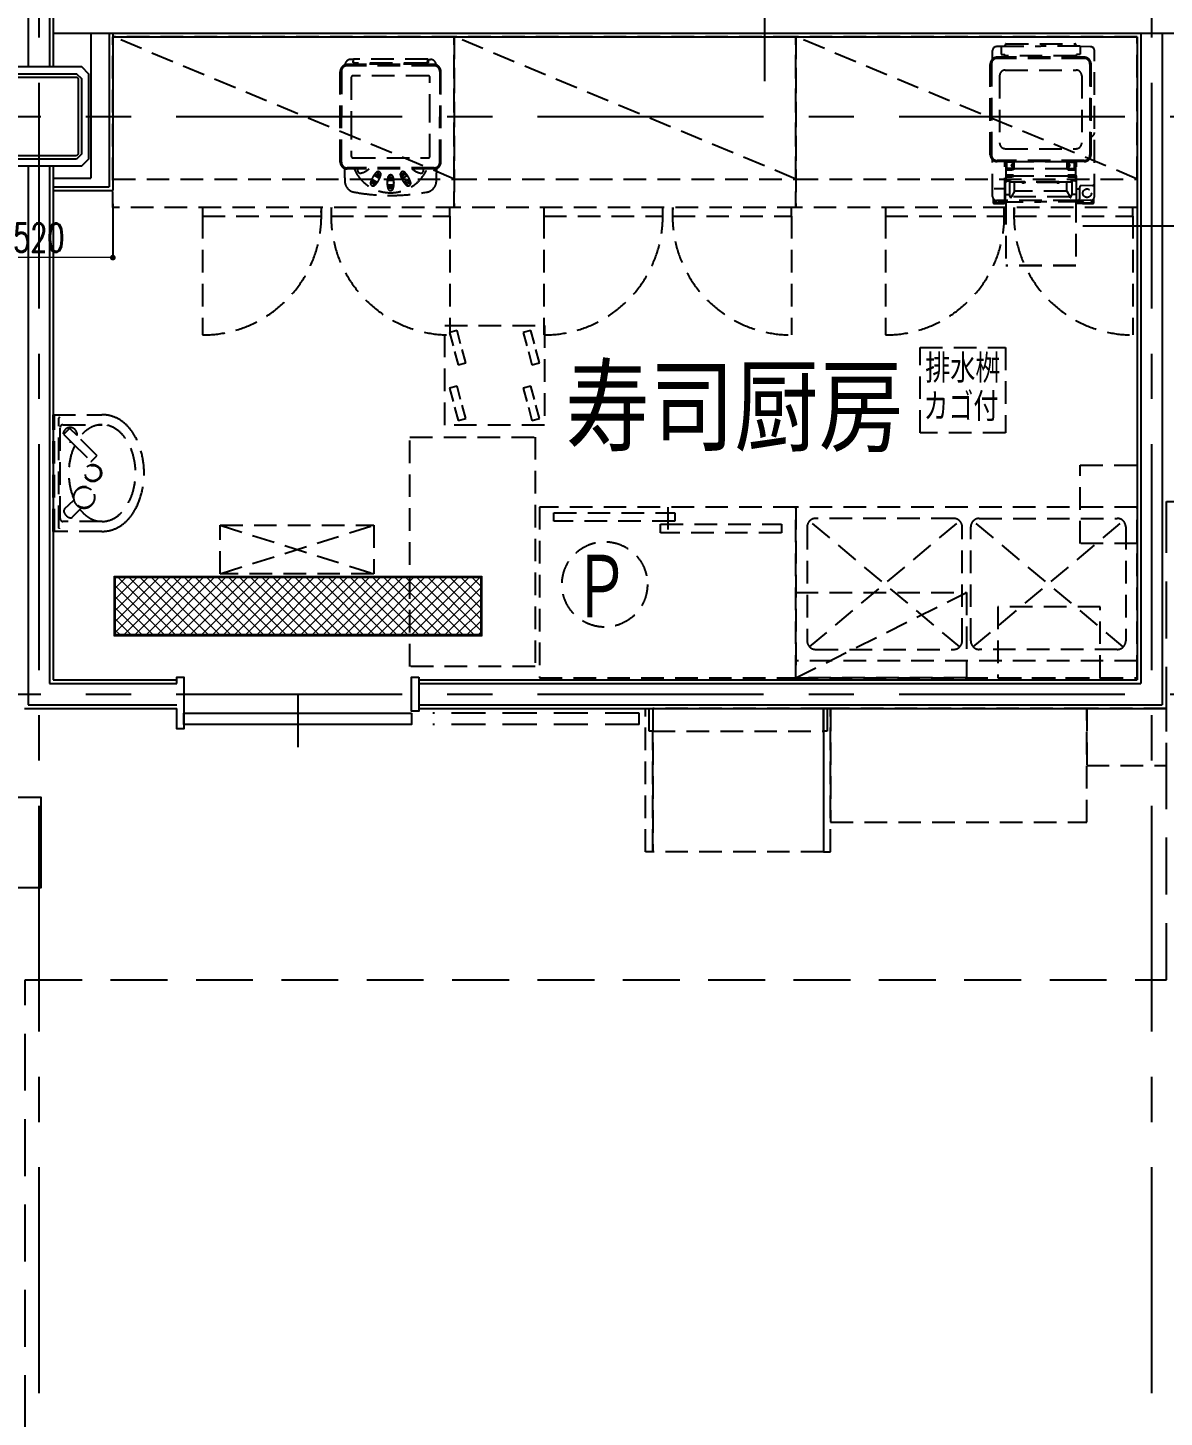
# Model space of a CAD drawing. Extents: x -119186 to 81195, y 1816 to 147180.
# Drawn here: x 24267 to 28261, y 27613 to 32494 of the extents above; entities that cross this region are included whole.
import ezdxf
from ezdxf.enums import TextEntityAlignment as Align

# ---------------------------------------------------------------- set-up
doc = ezdxf.new("R2010")
doc.units = 0
doc.header["$LTSCALE"] = 12.7
doc.header["$MEASUREMENT"] = 0
doc.header["$PDMODE"] = 1
doc.header["$PDSIZE"] = -2
for name, pattern in [('CENTER', [2, 1.25, -0.25, 0.25, -0.25]), ('HIDDEN', [4.724409, 3.149606, -1.574803]), ('HIDDEN2', [0.1875, 0.125, -0.0625])]:
    doc.linetypes.add(name, pattern=pattern)
doc.layers.get('0').update_dxf_attribs({"linetype": 'CONTINUOUS'})
doc.layers.get('DEFPOINTS').update_dxf_attribs({"color": 1, "linetype": 'CONTINUOUS'})
for name, color, linetype in [('50 zones', 3, 'CONTINUOUS'), ('80_SHELL_TEXT', 7, 'CONTINUOUS'), ('A_寸法', 9, 'CONTINUOUS'), ('A_建築', 8, 'CONTINUOUS'), ('A_建築（下図）', 8, 'CONTINUOUS'), ('A_建築（什器）', 8, 'CONTINUOUS'), ('A_建築（建具）', 2, 'CONTINUOUS'), ('A_建築（新設・仕上げ）', 2, 'CONTINUOUS'), ('A_建築（軽鉄下地）', 8, 'CONTINUOUS'), ('A_通り芯', 8, 'CENTER')]:
    doc.layers.add(name, color=color, linetype=linetype)
doc.styles.add('Dim', font='simplex.shx', dxfattribs={"width": 0.7, "bigfont": 'extfont2.shx'})
doc.styles.get("Standard").update_dxf_attribs({"font": 'txt', "bigfont": 'BIGFONT.SHX'})
doc.dimstyles.new('1-200', dxfattribs={"dimscale": 200, "dimtxt": 3, "dimasz": 1, "dimexe": 1, "dimexo": 1, "dimgap": 1, "dimtad": 1, "dimdec": 0, "dimtxsty": 'Dim', "dimblk": 'DOT', "dimcen": 2.5, "dimadec": 0, "dimazin": 0, "dimtfac": 1, "dimtdec": 0, "dimtix": 1, "dimtmove": 2, "dimatfit": 3, "dimldrblk": '引出線', "dimfxl": 1, "dimlwd": -1, "dimlwe": -1, "dimarcsym": 0})

# ---------------------------------------------------------------- blocks, each defined once
blk = doc.blocks.new('_Dot')
at = {"color": 0, "linetype": 'ByBlock', "lineweight": -2}
blk.add_line((-0.5, 0), (-1, 0), dxfattribs=at)
at = {"color": 0, "linetype": 'ByBlock', "const_width": 0.5}
blk.add_lwpolyline([(-0.25, 0, 1), (0.25, 0, 1)], format="xyb", close=True, dxfattribs=at)
blk = doc.blocks.new('*D50')
at = {"layer": 'A_寸法', "color": 0, "transparency": 16777216}
for p, q in [((24566.2, 31875.9), (24566.2, 31686.5)), ((24046.2, 31853.8), (24046.2, 31686.5))]:
    blk.add_line(p, q, dxfattribs=at)
at = {"layer": 'A_寸法', "color": 0, "lineweight": 13, "transparency": 16777216}
blk.add_line((24546.2, 31686.5), (24066.2, 31686.5), dxfattribs=at)
at = {"layer": 'DEFPOINTS', "color": 0, "transparency": 16777216}
for p in [(24566.2, 31875.9), (24046.2, 31853.8), (24046.2, 31686.5)]:
    blk.add_point(p, dxfattribs=at)
at = {"layer": 'A_寸法', "color": 0, "lineweight": 13, "transparency": 16777216, "xscale": 20, "yscale": 20, "zscale": 20, "rotation": 180}
blk.add_blockref('_Dot', (24046.2, 31686.5), dxfattribs=at)
at = {"layer": 'A_寸法', "color": 0, "lineweight": 13, "transparency": 16777216, "xscale": 20, "yscale": 20, "zscale": 20}
blk.add_blockref('_Dot', (24566.2, 31686.5), dxfattribs=at)
at = {"layer": 'A_寸法', "color": 0, "transparency": 16777216, "insert": (24306.2, 31756.5), "char_height": 100, "attachment_point": 5, "style": 'Dim'}
blk.add_mtext('520', dxfattribs=at)
blk = doc.blocks.new('引出線')
at = {"color": 0, "linetype": 'ByBlock'}
for points in [[(0, 0), (-1.96, -0.4)], [(-1, 0), (0, 0)]]:
    blk.add_lwpolyline(points, dxfattribs=at)

msp = doc.modelspace()

# ---------------------------------------------------------------- hatches: boundary and pattern name
at = {"layer": 'A_建築', "linetype": 'Continuous', "lineweight": 0}
h = msp.add_hatch(dxfattribs=at)
h.set_pattern_fill('ANSI37', color=256, scale=220)
h.paths.add_polyline_path([(25609.92, 30562.18), (24575.96, 30562.18), (24575.96, 30362.18), (25609.92, 30362.18)])
h.paths.add_polyline_path([(25857.96, 30562.18), (25609.92, 30562.18), (25609.92, 30362.18), (25857.96, 30362.18)])

# ---------------------------------------------------------------- linework, layer by layer
at = {"layer": '50 zones', "linetype": 'HIDDEN', "ltscale": 5}
msp.add_lwpolyline([(24258.64, 29148.95), (28268.66, 29148.95), (28268.66, 30830.27), (30614.65, 30830.27), (30614.65, 28763.99), (30128.65, 28763.99), (30128.65, 25460), (24258.64, 25460)], close=True, dxfattribs=at)
at = {"layer": '80_SHELL_TEXT', "color": 0}
msp.add_lwpolyline([(23091.2, 29790.5), (24312.86, 29790.5), (24312.86, 29472.7), (23091.2, 29472.7)], close=True, dxfattribs=at)
at = {"layer": 'A_建築', "linetype": 'Continuous', "lineweight": 0}
for points in [[(24570.96, 30567.18), (25862.96, 30567.18), (25862.96, 30357.18), (24570.96, 30357.18)], [(24573.96, 30564.18), (25859.96, 30564.18), (25859.96, 30360.18), (24573.96, 30360.18)], [(24575.96, 30562.18), (25857.96, 30562.18), (25857.96, 30362.18), (24575.96, 30362.18)]]:
    msp.add_lwpolyline(points, close=True, dxfattribs=at)
at = {"layer": 'A_建築（下図）', "color": 8, "flags": 128}
msp.add_lwpolyline([(24156.16, 32357.64), (24456.16, 32357.64), (24481.16, 32332.64), (24481.16, 32032.64), (24456.16, 32007.64), (24156.16, 32007.64), (24131.16, 32032.64), (24131.16, 32332.64), (24156.16, 32357.64)], close=True, dxfattribs=at)
at = {"layer": 'A_建築（下図）', "color": 8, "linetype": 'Continuous', "flags": 128}
for points in [[(24439.16, 32032.64), (24173.16, 32032.64), (24156.16, 32049.64), (24156.16, 32315.64), (24173.16, 32332.64), (24439.16, 32332.64), (24456.16, 32315.64), (24456.16, 32049.64), (24439.16, 32032.64)], [(24439.16, 32044.64), (24173.16, 32044.64), (24168.16, 32049.64), (24168.16, 32315.64), (24173.16, 32320.64), (24439.16, 32320.64), (24444.16, 32315.64), (24444.16, 32049.64), (24439.16, 32044.64)]]:
    msp.add_lwpolyline(points, close=True, dxfattribs=at)
at = {"layer": 'A_建築（什器）', "color": 8, "linetype": 'HIDDEN2', "ltscale": 50}
for p, q in [((24566.16, 32462.64), (24566.16, 31962.64)), ((25766.16, 32462.64), (24566.16, 32462.64)), ((25766.16, 31962.64), (24566.16, 32462.64)), ((25766.16, 31962.64), (25766.16, 32462.64)), ((25766.16, 32462.64), (25766.16, 31962.64)), ((26966.16, 32462.64), (25766.16, 32462.64)), ((26966.16, 31962.64), (25766.16, 32462.64)), ((26966.16, 31962.64), (26966.16, 32462.64)), ((26966.16, 32462.64), (26966.16, 31962.64)), ((28166.16, 32462.64), (26966.16, 32462.64)), ((28166.16, 31962.64), (26966.16, 32462.64)), ((28166.16, 31962.64), (28166.16, 32462.64)), ((27657.94, 32384.47), (27657.94, 32413.58)), ((27660.94, 32422.24), (27660.94, 32423.09)), ((27662.94, 32425.09), (27663.97, 32425.09)), ((27688.45, 32427.88), (27671.7, 32427.58)), ((27688.45, 32429.59), (27827.01, 32429.59)), ((27688.45, 32429.59), (27688.45, 32401.58)), ((27699.96, 32430.09), (27701.46, 32431.6)), ((27701.87, 32430.6), (27701.37, 32430.09)), ((27701.46, 32431.6), (27702.96, 32431.6)), ((27702.96, 32430.6), (27701.87, 32430.6)), ((27702.96, 32430.09), (27702.96, 32435.6)), ((27704.96, 32437.6), (27949.06, 32437.6)), ((27965.56, 32429.59), (27827.01, 32429.59)), ((27951.06, 32430.09), (27951.06, 32435.6)), ((27952.56, 32431.6), (27951.06, 32431.6)), ((27951.06, 32430.6), (27952.14, 32430.6)), ((27952.14, 32430.6), (27952.64, 32430.09)), ((27954.06, 32430.09), (27952.56, 32431.6)), ((27965.56, 32429.59), (27965.56, 32401.58)), ((28002.32, 32427.23), (27965.56, 32427.88)), ((28009.52, 32425.09), (28011.08, 32425.09)), ((28013.08, 32423.09), (28013.08, 32421.89)), ((28016.08, 31900.88), (28016.08, 32414.09)), ((28016.08, 31901.74), (28016.08, 32413.23)), ((25695.43, 32364.4), (25389.43, 32364.4)), ((25410.42, 32382.9), (25401.87, 32382.75)), ((25410.93, 32382.4), (25410.93, 32371.33)), ((25411.62, 32381.42), (25410.93, 32381.4)), ((25411.45, 32371.42), (25411.65, 32382.91)), ((25672.71, 32383.4), (25412.15, 32383.4)), ((25412.35, 32369.83), (25415.96, 32369.64)), ((25412.45, 32370.4), (25416.89, 32370.4)), ((25416.43, 32364.4), (25416.43, 32370.4)), ((25416.94, 32367.39), (25416.89, 32370.4)), ((25667.77, 32369.62), (25417.16, 32369.62)), ((25666.92, 32366.4), (25417.94, 32366.4)), ((25667.92, 32367.39), (25667.97, 32370.4)), ((25672.41, 32370.4), (25667.97, 32370.4)), ((25668.43, 32364.4), (25668.43, 32370.4)), ((25672.51, 32369.83), (25668.9, 32369.64)), ((25673.41, 32371.42), (25673.21, 32382.91)), ((25673.24, 32381.42), (25673.93, 32381.4)), ((25673.93, 32382.4), (25673.93, 32371.33)), ((25674.44, 32382.9), (25682.99, 32382.75)), ((27649.94, 32047.94), (27649.94, 32366.57)), ((27653.94, 32366.57), (27653.94, 32047.94)), ((27980.07, 32390.58), (27673.95, 32390.58)), ((27980.07, 32386.58), (27673.95, 32386.58)), ((27689.45, 32400.58), (27701.16, 32400.58)), ((27700.96, 32390.58), (27700.96, 32400.58)), ((27701.16, 32396.47), (27701.16, 32400.58)), ((27701.16, 32390.58), (27701.16, 32396.47)), ((27951.86, 32395.47), (27702.16, 32395.47)), ((27964.56, 32400.58), (27952.86, 32400.58)), ((27952.86, 32396.47), (27952.86, 32400.58)), ((27952.86, 32390.58), (27952.86, 32396.47)), ((27953.06, 32390.58), (27953.06, 32400.58)), ((28000.08, 32366.57), (28000.08, 32047.94)), ((28004.08, 32047.94), (28004.08, 32366.57)), ((25365.43, 32021.9), (25365.43, 32340.4)), ((25369.43, 32340.4), (25369.43, 32181.15)), ((25695.43, 32360.4), (25389.43, 32360.4)), ((25404.43, 32319.9), (25404.43, 32181.15)), ((25674.93, 32325.4), (25409.93, 32325.4)), ((25680.43, 32181.15), (25680.43, 32319.9)), ((25715.43, 32340.4), (25715.43, 32181.15)), ((25719.43, 32021.9), (25719.43, 32340.4)), ((27682.7, 32325.3), (27682.7, 32089.21)), ((27702.71, 32345.31), (27951.31, 32345.31)), ((27971.31, 32325.3), (27971.31, 32089.21)), ((25369.43, 32021.9), (25369.43, 32181.15)), ((25404.43, 32181.15), (25404.43, 32042.4)), ((25680.43, 32042.4), (25680.43, 32181.15)), ((25715.43, 32021.9), (25715.43, 32181.15)), ((27702.71, 32069.2), (27951.31, 32069.2)), ((25409.93, 32036.9), (25674.93, 32036.9)), ((27657.94, 31901.39), (27657.94, 32030.05)), ((27980.07, 32027.93), (27673.95, 32027.93)), ((27980.07, 32023.93), (27673.95, 32023.93)), ((27700.96, 31886.88), (27700.96, 32023.93)), ((27704.35, 32022.93), (27704.35, 32023.93)), ((27704.35, 32022.93), (27706.35, 32022.93)), ((27704.35, 32022.93), (27704.35, 31997.92)), ((27706.35, 32022.93), (27704.35, 32022.93)), ((27706.35, 32023.93), (27706.35, 32022.93)), ((27706.35, 32019.93), (27706.35, 32022.93)), ((27706.6, 32023.93), (27706.6, 32019.93)), ((27707.35, 32021.83), (27708.35, 32022.83)), ((27707.35, 31999.02), (27707.35, 32021.83)), ((27708.35, 32021.83), (27707.85, 32022.33)), ((27708.35, 32022.83), (27732.36, 32022.83)), ((27732.36, 32021.83), (27708.35, 32021.83)), ((27708.35, 31999.02), (27708.35, 32021.83)), ((27712.65, 32022.83), (27712.65, 32023.93)), ((27712.75, 32023.93), (27712.75, 32022.83)), ((27725.46, 32023.93), (27725.46, 32022.83)), ((27725.56, 32022.83), (27725.56, 32023.93)), ((27731.61, 32023.93), (27731.61, 32022.83)), ((27731.86, 32023.93), (27731.86, 32022.93)), ((27921.94, 32022.93), (27731.86, 32022.93)), ((27733.36, 32021.83), (27732.36, 32022.83)), ((27732.36, 32021.83), (27732.86, 32022.33)), ((27732.36, 32021.83), (27732.36, 32016.93)), ((27733.36, 31999.02), (27733.36, 32021.83)), ((27920.44, 32021.83), (27921.44, 32022.83)), ((27920.44, 31999.02), (27920.44, 32021.83)), ((27921.44, 32021.83), (27920.94, 32022.33)), ((27945.45, 32022.83), (27921.44, 32022.83)), ((27921.44, 32021.83), (27945.45, 32021.83)), ((27921.44, 32021.83), (27921.44, 32016.93)), ((27921.94, 32023.93), (27921.94, 32022.93)), ((27922.19, 32023.93), (27922.19, 32022.83)), ((27928.24, 32022.83), (27928.24, 32023.93)), ((27928.34, 32023.93), (27928.34, 32022.83)), ((27928.34, 32022.83), (27928.34, 32023.93)), ((27941.04, 32022.83), (27941.04, 32023.93)), ((27941.04, 32023.93), (27941.04, 32022.83)), ((27941.14, 32022.83), (27941.14, 32023.93)), ((27946.45, 32021.83), (27945.45, 32022.83)), ((27945.45, 32021.83), (27945.95, 32022.33)), ((27945.45, 31999.02), (27945.45, 32021.83)), ((27946.45, 31999.02), (27946.45, 32021.83)), ((27947.2, 32023.93), (27947.2, 32019.93)), ((27947.45, 32023.93), (27947.45, 32022.93)), ((27949.45, 32022.93), (27947.45, 32022.93)), ((27947.45, 32019.93), (27947.45, 32022.93)), ((27949.45, 32022.93), (27947.45, 32022.93)), ((27949.45, 32022.93), (27949.45, 32023.93)), ((27949.45, 32022.93), (27949.45, 31997.92)), ((27953.06, 31886.88), (27953.06, 32023.93)), ((25695.43, 32001.9), (25389.43, 32001.9)), ((25695.43, 31997.9), (25389.43, 31997.9)), ((25486.36, 31974.04), (25483.53, 31975.41)), ((25485.49, 31978.04), (25488.22, 31978.37)), ((25488.37, 31973.03), (25486.36, 31974.04)), ((25488.22, 31978.37), (25490.04, 31978.31)), ((25490.56, 31971.87), (25488.37, 31973.03)), ((25490.04, 31978.31), (25491.36, 31978.11)), ((25492.75, 31970.66), (25490.56, 31971.87)), ((25491.36, 31978.11), (25492.66, 31977.8)), ((25499.68, 31980.36), (25491.7, 31985.06)), ((25492.66, 31977.8), (25493.97, 31977.38)), ((25493.97, 31977.38), (25495.25, 31976.86)), ((25495.25, 31976.86), (25497.16, 31975.85)), ((25498.99, 31974.7), (25497.16, 31975.85)), ((25500.08, 31973.86), (25498.99, 31974.7)), ((25499.68, 31980.36), (25507.74, 31975.8)), ((25501.1, 31972.93), (25500.08, 31973.86)), ((25502.02, 31971.96), (25501.1, 31972.93)), ((25502.85, 31970.91), (25502.02, 31971.96)), ((25585.18, 31980.36), (25577.12, 31975.8)), ((25582.01, 31970.91), (25582.84, 31971.96)), ((25582.84, 31971.96), (25583.76, 31972.93)), ((25583.76, 31972.93), (25584.78, 31973.86)), ((25584.78, 31973.86), (25585.87, 31974.7)), ((25585.18, 31980.36), (25593.16, 31985.06)), ((25585.87, 31974.7), (25587.7, 31975.85)), ((25589.62, 31976.86), (25587.7, 31975.85)), ((25590.89, 31977.38), (25589.62, 31976.86)), ((25592.2, 31977.8), (25590.89, 31977.38)), ((25592.12, 31970.66), (25594.3, 31971.87)), ((25593.5, 31978.11), (25592.2, 31977.8)), ((25594.83, 31978.31), (25593.5, 31978.11)), ((25594.3, 31971.87), (25596.49, 31973.03)), ((25596.64, 31978.37), (25594.83, 31978.31)), ((25596.49, 31973.03), (25598.5, 31974.04)), ((25599.37, 31978.04), (25596.64, 31978.37)), ((25598.5, 31974.04), (25601.33, 31975.41)), ((27704.35, 31997.92), (27704.35, 31972.91)), ((27706.35, 31997.92), (27704.35, 31997.92)), ((27706.35, 31997.92), (27704.35, 31997.92)), ((27706.35, 31972.91), (27704.35, 31972.91)), ((27704.35, 31972.91), (27704.35, 31957.91)), ((27706.35, 31972.91), (27704.35, 31972.91)), ((27707.35, 32019.93), (27706.35, 32019.93)), ((27706.35, 32000.92), (27706.35, 31997.92)), ((27707.35, 32000.92), (27706.35, 32000.92)), ((27706.35, 31994.92), (27706.35, 31997.92)), ((27731.86, 31994.92), (27706.35, 31994.92)), ((27731.86, 31975.91), (27706.35, 31975.91)), ((27706.35, 31975.91), (27706.35, 31972.91)), ((27706.35, 31969.91), (27706.35, 31972.91)), ((27706.6, 32020.18), (27707.35, 32020.18)), ((27706.6, 32000.67), (27707.35, 32000.67)), ((27706.6, 32000.67), (27706.6, 31994.92)), ((27706.6, 31995.17), (27712.65, 31995.17)), ((27706.6, 31995.17), (27712.65, 31995.17)), ((27706.6, 31975.66), (27712.65, 31975.66)), ((27712.65, 31975.66), (27706.6, 31975.66)), ((27706.6, 31975.66), (27706.6, 31969.91)), ((27708.35, 31998.02), (27707.35, 31999.02)), ((27708.35, 31999.02), (27707.85, 31998.52)), ((27732.36, 31999.02), (27708.35, 31999.02)), ((27708.35, 31998.02), (27732.36, 31998.02)), ((27712.65, 31994.92), (27712.65, 31998.02)), ((27712.65, 31975.66), (27712.65, 31970.16)), ((27712.65, 31969.91), (27712.65, 31975.66)), ((27712.75, 31998.02), (27712.75, 31995.17)), ((27712.75, 31995.17), (27725.36, 31995.17)), ((27712.75, 31995.17), (27725.36, 31995.17)), ((27712.75, 31975.91), (27712.75, 31970.16)), ((27712.75, 31970.16), (27712.75, 31975.66)), ((27712.75, 31975.66), (27731.61, 31975.66)), ((27724.36, 32009.93), (27724.36, 32010.93)), ((27725.36, 32009.93), (27725.36, 32010.93)), ((27725.46, 31998.02), (27725.46, 31995.17)), ((27725.46, 31975.91), (27725.46, 31970.16)), ((27725.46, 31970.16), (27725.46, 31975.66)), ((27725.56, 31994.92), (27725.56, 31998.02)), ((27731.61, 31995.17), (27725.56, 31995.17)), ((27731.61, 31995.17), (27725.56, 31995.17)), ((27731.61, 31975.66), (27725.56, 31975.66)), ((27725.56, 31975.66), (27725.56, 31970.16)), ((27725.56, 31975.66), (27731.61, 31975.66)), ((27725.56, 31969.91), (27725.56, 31975.66)), ((27732.36, 32016.93), (27730.36, 32016.93)), ((27732.36, 32015.93), (27730.36, 32015.93)), ((27732.36, 32004.92), (27730.36, 32004.92)), ((27732.36, 32003.92), (27730.36, 32003.92)), ((27731.61, 31998.02), (27731.61, 31994.92)), ((27731.61, 31975.66), (27731.61, 31969.91)), ((27921.94, 31997.92), (27731.86, 31997.92)), ((27731.86, 31994.92), (27731.86, 31997.92)), ((27921.94, 31997.92), (27731.86, 31997.92)), ((27731.86, 31975.91), (27731.86, 31972.91)), ((27921.94, 31972.91), (27731.86, 31972.91)), ((27921.94, 31972.91), (27731.86, 31972.91)), ((27731.86, 31972.91), (27731.86, 31969.91)), ((27732.36, 32016.93), (27732.86, 32016.43)), ((27732.36, 32015.93), (27733.36, 32016.93)), ((27732.36, 32015.93), (27732.36, 32004.92)), ((27732.36, 32004.92), (27733.36, 32003.92)), ((27732.36, 32003.92), (27732.86, 32004.42)), ((27732.36, 32003.92), (27732.36, 31999.02)), ((27732.36, 31999.02), (27732.86, 31998.52)), ((27732.36, 31998.02), (27733.36, 31999.02)), ((27921.44, 32015.93), (27920.44, 32016.93)), ((27921.44, 32004.92), (27920.44, 32003.92)), ((27921.44, 31998.02), (27920.44, 31999.02)), ((27921.44, 32016.93), (27920.94, 32016.43)), ((27921.44, 32003.92), (27920.94, 32004.42)), ((27921.44, 31999.02), (27920.94, 31998.52)), ((27921.44, 32016.93), (27923.44, 32016.93)), ((27921.44, 32015.93), (27921.44, 32004.92)), ((27921.44, 32015.93), (27923.44, 32015.93)), ((27921.44, 32004.92), (27923.44, 32004.92)), ((27921.44, 32003.92), (27923.44, 32003.92)), ((27921.44, 32003.92), (27921.44, 31999.02)), ((27921.44, 31999.02), (27945.45, 31999.02)), ((27945.45, 31998.02), (27921.44, 31998.02)), ((27921.94, 31994.92), (27921.94, 31997.92)), ((27921.94, 31994.92), (27947.45, 31994.92)), ((27921.94, 31975.91), (27947.45, 31975.91)), ((27921.94, 31975.91), (27921.94, 31972.91)), ((27921.94, 31972.91), (27921.94, 31969.91)), ((27922.19, 31998.02), (27922.19, 31994.92)), ((27922.19, 31995.17), (27928.24, 31995.17)), ((27922.19, 31995.17), (27928.24, 31995.17)), ((27941.04, 31975.66), (27922.19, 31975.66)), ((27922.19, 31975.66), (27928.24, 31975.66)), ((27928.24, 31975.66), (27922.19, 31975.66)), ((27922.19, 31975.66), (27922.19, 31969.91)), ((27928.24, 31998.02), (27928.24, 31995.17)), ((27928.24, 31975.66), (27928.24, 31970.16)), ((27928.24, 31969.91), (27928.24, 31975.66)), ((27928.34, 31998.02), (27928.34, 31995.17)), ((27928.34, 31975.91), (27928.34, 31970.16)), ((27928.34, 31970.16), (27928.34, 31975.66)), ((27928.44, 32009.93), (27928.44, 32010.93)), ((27941.04, 31995.17), (27928.44, 31995.17)), ((27941.04, 31995.17), (27928.44, 31995.17)), ((27929.44, 32009.93), (27929.44, 32010.93)), ((27941.04, 31998.02), (27941.04, 31995.17)), ((27941.04, 31975.91), (27941.04, 31970.16)), ((27941.04, 31970.16), (27941.04, 31975.66)), ((27941.14, 31994.92), (27941.14, 31998.02)), ((27947.2, 31995.17), (27941.14, 31995.17)), ((27947.2, 31995.17), (27941.14, 31995.17)), ((27947.2, 31975.66), (27941.14, 31975.66)), ((27941.14, 31975.66), (27941.14, 31970.16)), ((27941.14, 31975.66), (27947.2, 31975.66)), ((27941.14, 31969.91), (27941.14, 31975.66)), ((27945.45, 31999.02), (27945.95, 31998.52)), ((27945.45, 31998.02), (27946.45, 31999.02)), ((27947.2, 32020.18), (27946.45, 32020.18)), ((27946.45, 32019.93), (27947.45, 32019.93)), ((27946.45, 32000.92), (27947.45, 32000.92)), ((27947.2, 32000.67), (27946.45, 32000.67)), ((27947.2, 32000.67), (27947.2, 31994.92)), ((27947.2, 31975.66), (27947.2, 31969.91)), ((27947.45, 32000.92), (27947.45, 31997.92)), ((27949.45, 31997.92), (27947.45, 31997.92)), ((27947.45, 31994.92), (27947.45, 31997.92)), ((27949.45, 31997.92), (27947.45, 31997.92)), ((27947.45, 31975.91), (27947.45, 31972.91)), ((27949.45, 31972.91), (27947.45, 31972.91)), ((27949.45, 31972.91), (27947.45, 31972.91)), ((27947.45, 31969.91), (27947.45, 31972.91)), ((27949.45, 31997.92), (27949.45, 31972.91)), ((27949.45, 31972.91), (27949.45, 31957.91)), ((27952.06, 31973.91), (27952.06, 31886.88)), ((24566.16, 31962.64), (25766.16, 31962.64)), ((25480.18, 31946.58), (25472.12, 31951.14)), ((25475.82, 31958.24), (25475.12, 31960.09)), ((25476.28, 31957.31), (25475.82, 31958.24)), ((25476.82, 31956.42), (25476.28, 31957.31)), ((25476.39, 31963.04), (25478.56, 31961.56)), ((25478.06, 31954.81), (25476.82, 31956.42)), ((25479.14, 31953.69), (25478.06, 31954.81)), ((25478.56, 31961.56), (25480.01, 31960.6)), ((25480.31, 31952.68), (25479.14, 31953.69)), ((25480.01, 31960.6), (25481.51, 31959.64)), ((25480.18, 31946.58), (25488.16, 31941.88)), ((25481.54, 31951.8), (25480.31, 31952.68)), ((25481.51, 31959.64), (25483.04, 31958.68)), ((25482.83, 31951.02), (25481.54, 31951.8)), ((25482.83, 31951.02), (25484.14, 31950.29)), ((25483.04, 31958.68), (25485.13, 31957.43)), ((25484.14, 31950.29), (25485.52, 31949.68)), ((25485.13, 31957.43), (25487.24, 31956.21)), ((25485.52, 31949.68), (25486.98, 31949.16)), ((25486.98, 31949.16), (25488.49, 31948.79)), ((25487.24, 31956.21), (25489.42, 31955)), ((25488.49, 31948.79), (25490.5, 31948.52)), ((25489.42, 31955), (25491.61, 31953.84)), ((25490.5, 31948.52), (25491.54, 31948.5)), ((25491.54, 31948.5), (25492.58, 31948.56)), ((25491.61, 31953.84), (25493.62, 31952.83)), ((25492.58, 31948.56), (25494.33, 31948.84)), ((25494.86, 31969.44), (25492.75, 31970.66)), ((25493.62, 31952.83), (25496.32, 31951.52)), ((25496.94, 31968.19), (25494.86, 31969.44)), ((25498.47, 31967.23), (25496.94, 31968.19)), ((25499.98, 31966.26), (25498.47, 31967.23)), ((25501.42, 31965.31), (25499.98, 31966.26)), ((25503.47, 31963.91), (25501.42, 31965.31)), ((25503.81, 31969.37), (25502.85, 31970.91)), ((25504.81, 31967.02), (25503.81, 31969.37)), ((25534.05, 31956.77), (25530.92, 31956.54)), ((25530.92, 31942.27), (25533.54, 31942.07)), ((25532.82, 31937.82), (25531.29, 31939.06)), ((25531.3, 31959.8), (25533.5, 31961.45)), ((25533.69, 31937.24), (25532.82, 31937.82)), ((25542.43, 31968.9), (25533.17, 31968.98)), ((25542.43, 31929.9), (25533.17, 31929.82)), ((25533.5, 31961.45), (25535.1, 31962.3)), ((25533.54, 31942.07), (25535.27, 31941.96)), ((25534.6, 31936.74), (25533.69, 31937.24)), ((25536.3, 31956.9), (25534.05, 31956.77)), ((25536.48, 31935.96), (25534.6, 31936.74)), ((25535.1, 31962.3), (25536.35, 31962.8)), ((25535.27, 31941.96), (25537.05, 31941.87)), ((25538.77, 31956.99), (25536.3, 31956.9)), ((25536.35, 31962.8), (25537.63, 31963.18)), ((25537.97, 31935.54), (25536.48, 31935.96)), ((25537.05, 31941.87), (25538.86, 31941.81)), ((25537.63, 31963.18), (25538.98, 31963.47)), ((25539.5, 31935.25), (25537.97, 31935.54)), ((25541.27, 31957.04), (25538.77, 31956.99)), ((25538.86, 31941.81), (25541.29, 31941.77)), ((25538.98, 31963.47), (25540.34, 31963.66)), ((25541, 31935.1), (25539.5, 31935.25)), ((25540.34, 31963.66), (25542.5, 31963.73)), ((25542.5, 31935.07), (25541, 31935.1)), ((25543.71, 31957.04), (25541.27, 31957.04)), ((25541.29, 31941.77), (25543.73, 31941.77)), ((25542.43, 31968.9), (25551.69, 31968.98)), ((25542.43, 31929.9), (25551.69, 31929.82)), ((25544.66, 31963.66), (25542.5, 31963.73)), ((25542.5, 31935.07), (25544.01, 31935.1)), ((25546.14, 31956.99), (25543.71, 31957.04)), ((25543.73, 31941.77), (25546.23, 31941.81)), ((25544.01, 31935.1), (25545.51, 31935.25)), ((25546.03, 31963.47), (25544.66, 31963.66)), ((25545.51, 31935.25), (25547.03, 31935.54)), ((25547.37, 31963.18), (25546.03, 31963.47)), ((25547.95, 31956.93), (25546.14, 31956.99)), ((25546.23, 31941.81), (25548.7, 31941.91)), ((25547.03, 31935.54), (25548.52, 31935.96)), ((25548.65, 31962.8), (25547.37, 31963.18)), ((25549.73, 31956.85), (25547.95, 31956.93)), ((25548.52, 31935.96), (25550.4, 31936.74)), ((25549.9, 31962.3), (25548.65, 31962.8)), ((25548.7, 31941.91), (25550.95, 31942.03)), ((25551.47, 31956.74), (25549.73, 31956.85)), ((25551.5, 31961.45), (25549.9, 31962.3)), ((25550.4, 31936.74), (25551.31, 31937.24)), ((25550.95, 31942.03), (25553.94, 31942.25)), ((25551.31, 31937.24), (25552.18, 31937.82)), ((25553.94, 31956.55), (25551.47, 31956.74)), ((25553.54, 31959.92), (25551.5, 31961.45)), ((25552.18, 31937.82), (25553.55, 31938.94)), ((25580.05, 31967.02), (25581.05, 31969.37)), ((25581.05, 31969.37), (25582.01, 31970.91)), ((25581.39, 31963.91), (25583.44, 31965.31)), ((25583.44, 31965.31), (25584.88, 31966.26)), ((25584.88, 31966.26), (25586.39, 31967.23)), ((25586.39, 31967.23), (25587.92, 31968.19)), ((25587.92, 31968.19), (25590, 31969.44)), ((25591.24, 31952.83), (25588.54, 31951.52)), ((25590, 31969.44), (25592.12, 31970.66)), ((25592.28, 31948.56), (25590.53, 31948.84)), ((25593.25, 31953.84), (25591.24, 31952.83)), ((25593.32, 31948.5), (25592.28, 31948.56)), ((25595.44, 31955), (25593.25, 31953.84)), ((25594.36, 31948.52), (25593.32, 31948.5)), ((25596.38, 31948.79), (25594.36, 31948.52)), ((25597.63, 31956.21), (25595.44, 31955)), ((25597.88, 31949.16), (25596.38, 31948.79)), ((25604.68, 31946.58), (25596.7, 31941.88)), ((25599.74, 31957.43), (25597.63, 31956.21)), ((25599.34, 31949.68), (25597.88, 31949.16)), ((25600.72, 31950.29), (25599.34, 31949.68)), ((25601.82, 31958.68), (25599.74, 31957.43)), ((25602.04, 31951.02), (25600.72, 31950.29)), ((25603.35, 31959.64), (25601.82, 31958.68)), ((25602.04, 31951.02), (25603.33, 31951.8)), ((25603.33, 31951.8), (25604.55, 31952.68)), ((25604.86, 31960.6), (25603.35, 31959.64)), ((25604.55, 31952.68), (25605.72, 31953.69)), ((25604.68, 31946.58), (25612.74, 31951.14)), ((25606.3, 31961.56), (25604.86, 31960.6)), ((25605.72, 31953.69), (25606.8, 31954.81)), ((25608.47, 31963.04), (25606.3, 31961.56)), ((25606.8, 31954.81), (25608.04, 31956.42)), ((25608.04, 31956.42), (25608.58, 31957.31)), ((25608.58, 31957.31), (25609.04, 31958.24)), ((25609.04, 31958.24), (25609.75, 31960.09)), ((25766.16, 31962.64), (26966.16, 31962.64)), ((26966.16, 31962.64), (28166.16, 31962.64)), ((27700.96, 31928.35), (27663.97, 31928.35)), ((27701.96, 31950.9), (27701.96, 31886.88)), ((27704.96, 31953.9), (27705.96, 31953.9)), ((27731.86, 31969.91), (27706.35, 31969.91)), ((27706.35, 31955.91), (27720.86, 31955.91)), ((27706.6, 31970.16), (27712.65, 31970.16)), ((27706.6, 31970.16), (27712.65, 31970.16)), ((27712.75, 31970.16), (27725.36, 31970.16)), ((27712.75, 31970.16), (27725.36, 31970.16)), ((27716.96, 31955.91), (27716.96, 31908.48)), ((27720.86, 31955.91), (27720.86, 31952.1)), ((27759.87, 31952.1), (27720.86, 31952.1)), ((27731.61, 31970.16), (27725.56, 31970.16)), ((27731.61, 31970.16), (27725.56, 31970.16)), ((27734.97, 31921.52), (27734.97, 31950.9)), ((27762.87, 31953.11), (27759.87, 31952.32)), ((27759.87, 31952.32), (27759.87, 31950.9)), ((27759.87, 31952.1), (27759.87, 31950.9)), ((27762.87, 31951.92), (27759.87, 31951.14)), ((27893.92, 31950.9), (27759.87, 31950.9)), ((27890.92, 31953.11), (27762.86, 31953.11)), ((27762.87, 31953.11), (27762.87, 31951.92)), ((27890.92, 31951.92), (27762.87, 31951.92)), ((27890.92, 31953.11), (27890.92, 31951.92)), ((27890.92, 31953.11), (27893.92, 31952.32)), ((27890.92, 31951.92), (27893.92, 31951.14)), ((27893.92, 31952.32), (27893.92, 31950.9)), ((27932.94, 31952.1), (27893.92, 31952.1)), ((27919.04, 31921.52), (27919.04, 31950.9)), ((27921.94, 31969.91), (27947.45, 31969.91)), ((27922.19, 31970.16), (27928.24, 31970.16)), ((27922.19, 31970.16), (27928.24, 31970.16)), ((27941.04, 31970.16), (27928.44, 31970.16)), ((27941.04, 31970.16), (27928.44, 31970.16)), ((27947.45, 31955.91), (27932.94, 31955.91)), ((27932.94, 31955.91), (27932.94, 31952.1)), ((27937.05, 31955.91), (27937.05, 31908.48)), ((27947.2, 31970.16), (27941.14, 31970.16)), ((27947.2, 31970.16), (27941.14, 31970.16)), ((27953.06, 31928.38), (27964.15, 31928.38)), ((27964.06, 31893.95), (27964.06, 31934.17)), ((28009.27, 31939.88), (27968.98, 31939.18)), ((27660.94, 31877.87), (27660.94, 31892.73)), ((27662.94, 31877.87), (27662.94, 31890.66)), ((27662.94, 31883.88), (27662.94, 31890.66)), ((27662.94, 31883.88), (27668.94, 31883.88)), ((27699.96, 31877.87), (27662.94, 31877.87)), ((27699.96, 31875.87), (27662.94, 31875.87)), ((27668.94, 31883.88), (27668.94, 31877.87)), ((27703.96, 31877.87), (27668.94, 31877.87)), ((27700.96, 31886.88), (27671.7, 31887.39)), ((27675.67, 31886.88), (27701.96, 31886.88)), ((27686.4, 31881.88), (27827.01, 31881.88)), ((27699.96, 31875.87), (27699.96, 31877.87)), ((27703.17, 31908.21), (27715.08, 31908.21)), ((27950.06, 31886.88), (27703.17, 31886.88)), ((27703.96, 31881.88), (27703.96, 31657.79)), ((27722.49, 31896.8), (27717.78, 31906.52)), ((27723.44, 31897.02), (27723.44, 31898.54)), ((27734.97, 31919.52), (27724.13, 31901.08)), ((27929.35, 31899.9), (27724.45, 31899.9)), ((27917.04, 31919.52), (27736.97, 31919.52)), ((27967.61, 31881.88), (27827.01, 31881.88)), ((27919.04, 31919.52), (27929.88, 31901.08)), ((27930.57, 31897.02), (27930.57, 31898.54)), ((27931.52, 31896.8), (27936.23, 31906.52)), ((27950.84, 31908.21), (27938.93, 31908.21)), ((27950.06, 31888.76), (27950.06, 31657.79)), ((27950.06, 31877.87), (28005.08, 31877.87)), ((27978.34, 31886.88), (27952.06, 31886.88)), ((28002.32, 31887.74), (27953.06, 31886.88)), ((27974.07, 31877.87), (27974.07, 31875.87)), ((28011.08, 31877.87), (27974.07, 31877.87)), ((28011.08, 31875.87), (27974.07, 31875.87)), ((28005.08, 31883.88), (28005.08, 31877.87)), ((28011.08, 31883.88), (28005.08, 31883.88)), ((28011.08, 31891.01), (28011.08, 31877.87)), ((28011.08, 31883.88), (28011.08, 31891.01)), ((28013.08, 31893.08), (28013.08, 31877.87)), ((24881.16, 31862.64, -800), (24881.16, 31832.64, -800)), ((24881.16, 31832.64, -800), (24881.16, 31414.64, -800)), ((24881.16, 31832.64, -800), (25299.16, 31832.64, -800)), ((25299.16, 31832.64, -800), (25299.16, 31862.64, -800)), ((25333.16, 31862.64, -800), (25333.16, 31832.64, -800)), ((25333.16, 31832.64, -800), (25751.16, 31832.64, -800)), ((25751.16, 31832.64, -800), (25751.16, 31862.64, -800)), ((25751.16, 31832.64, -800), (25751.16, 31414.64, -800)), ((26081.16, 31862.64, -800), (26081.16, 31832.64, -800)), ((26081.16, 31832.64, -800), (26081.16, 31414.64, -800)), ((26081.16, 31832.64, -800), (26499.16, 31832.64, -800)), ((26499.16, 31832.64, -800), (26499.16, 31862.64, -800)), ((26533.16, 31862.64, -800), (26533.16, 31832.64, -800)), ((26533.16, 31832.64, -800), (26951.16, 31832.64, -800)), ((26951.16, 31832.64, -800), (26951.16, 31862.64, -800)), ((26951.16, 31832.64, -800), (26951.16, 31414.64, -800)), ((27281.16, 31862.64, -800), (27281.16, 31832.64, -800)), ((27281.16, 31832.64, -800), (27281.16, 31414.64, -800)), ((27281.16, 31832.64, -800), (27699.16, 31832.64, -800)), ((27699.16, 31832.64, -800), (27699.16, 31862.64, -800)), ((27733.16, 31862.64, -800), (27733.16, 31832.64, -800)), ((27733.16, 31832.64, -800), (28151.16, 31832.64, -800)), ((28151.16, 31832.64, -800), (28151.16, 31862.64, -800)), ((28151.16, 31832.64, -800), (28151.16, 31414.64, -800)), ((27950.06, 31659.29), (27703.96, 31659.29)), ((27950.06, 31657.79), (27703.96, 31657.79)), ((25732.77, 31098.42), (25732.77, 31448.42)), ((25732.77, 31448.42), (26082.77, 31448.42)), ((26082.77, 31448.42), (26082.77, 31098.42)), ((25775.95, 31431), (25749.41, 31423.89)), ((25749.41, 31423.89), (25762.04, 31376.77)), ((25788.57, 31383.88), (25775.95, 31431)), ((26035.2, 31431), (26008.67, 31423.89)), ((26008.67, 31423.89), (26021.29, 31376.77)), ((26047.83, 31383.88), (26035.2, 31431)), ((25767.3, 31357.12), (25779.93, 31310.01)), ((25806.46, 31317.12), (25793.84, 31364.23)), ((26026.56, 31357.12), (26039.18, 31310.01)), ((26065.72, 31317.12), (26053.09, 31364.23)), ((27402.98, 31070.99), (27402.98, 31370.99)), ((27402.98, 31370.99), (27702.98, 31370.99)), ((27702.98, 31370.99), (27702.98, 31070.99)), ((25779.93, 31310.01), (25806.46, 31317.12)), ((26039.18, 31310.01), (26065.72, 31317.12)), ((25775.95, 31234.89), (25749.41, 31227.78)), ((25749.41, 31227.78), (25762.04, 31180.67)), ((25788.57, 31187.78), (25775.95, 31234.89)), ((26035.2, 31234.89), (26008.67, 31227.78)), ((26008.67, 31227.78), (26021.29, 31180.67)), ((26047.83, 31187.78), (26035.2, 31234.89)), ((25767.3, 31161.01), (25779.93, 31113.9)), ((25806.46, 31121.01), (25793.84, 31168.12)), ((26026.56, 31161.01), (26039.18, 31113.9)), ((26065.72, 31121.01), (26053.09, 31168.12)), ((24356.14, 30724.57), (24356.15, 31134.57)), ((24356.15, 31134.57), (24527.78, 31134.57)), ((24361.15, 30724.57), (24361.15, 31134.57)), ((24376.15, 30736.7), (24376.15, 31122.44)), ((24391.15, 31099.58), (24528.66, 31099.58)), ((26082.77, 31098.42), (25732.77, 31098.42)), ((25779.93, 31113.9), (25806.46, 31121.01)), ((26039.18, 31113.9), (26065.72, 31121.01)), ((26082.77, 31098.42), (26082.77, 31098.42)), ((24381.15, 30769.57), (24381.15, 31089.58)), ((24414.25, 31086.28), (24394.45, 31066.48)), ((24394.45, 31065.07), (24419.69, 31039.83)), ((24440.9, 31061.04), (24415.66, 31086.28)), ((24510.46, 30991.48), (24440.9, 31061.04)), ((25609.92, 30250.23), (25609.92, 31056.23)), ((25609.92, 31056.23), (26049.92, 31056.23)), ((26049.92, 31056.23), (26049.92, 30250.23)), ((27702.98, 31070.99), (27402.98, 31070.99)), ((24419.69, 31039.83), (24489.25, 30970.27)), ((24490.57, 30970.37), (24510.36, 30990.16)), ((27966.16, 30681.89), (27966.16, 30956.89)), ((27966.16, 30956.89), (28166.16, 30956.89)), ((28166.16, 30956.89), (28166.16, 30681.89)), ((24396.99, 30803.56), (24429.33, 30834.74)), ((24456.33, 30807.75), (24425.15, 30775.41)), ((26966.16, 30810.15, -39), (26066.16, 30810.15, -39)), ((26066.16, 30810.15, -39), (26066.16, 30210.15, -39)), ((26516.16, 30810.15), (26516.16, 30700.15)), ((28166.16, 30810.15, 1), (26966.16, 30810.15, 1)), ((26966.16, 30810.15, 1), (26966.16, 30210.15, 1)), ((26966.16, 30210.15, -39), (26966.16, 30810.15, -39)), ((28166.16, 30210.15, 1), (28166.16, 30810.15, 1)), ((24528.66, 30759.57), (24391.15, 30759.57)), ((26116.16, 30760.15), (26116.16, 30790.15)), ((26116.16, 30790.15), (26541.16, 30790.15)), ((26541.16, 30760.15), (26116.16, 30760.15)), ((26541.16, 30790.15), (26541.16, 30760.15)), ((27542.37, 30318.93, 1), (27014.94, 30761.36, 1)), ((27014.94, 30318.93, 1), (27542.37, 30761.36, 1)), ((27521.16, 30770.15, 1), (27036.16, 30770.15, 1)), ((27589.94, 30318.93, 1), (28117.37, 30761.36, 1)), ((28117.37, 30318.93, 1), (27589.94, 30761.36, 1)), ((27611.16, 30770.15, 1), (28096.16, 30770.15, 1)), ((24527.78, 30724.57), (24356.14, 30724.57)), ((24943.5, 30576.07), (24943.5, 30746.07)), ((24943.5, 30746.07), (25483.5, 30746.07)), ((24943.5, 30576.07), (25483.5, 30746.07)), ((24943.5, 30746.07), (25483.5, 30576.07)), ((25483.5, 30746.07), (25483.5, 30576.07)), ((26491.16, 30720.15), (26491.16, 30750.15)), ((26491.16, 30750.15), (26916.16, 30750.15)), ((26916.16, 30720.15), (26491.16, 30720.15)), ((26916.16, 30750.15), (26916.16, 30720.15)), ((27006.16, 30740.15, 1), (27006.16, 30340.15, 1)), ((27551.16, 30340.15, 1), (27551.16, 30740.15, 1)), ((27581.16, 30340.15, 1), (27581.16, 30740.15, 1)), ((28126.16, 30740.15, 1), (28126.16, 30340.15, 1)), ((28166.16, 30681.89), (27966.16, 30681.89)), ((25483.5, 30576.07), (24943.5, 30576.07)), ((26966.16, 30210.15), (27566.16, 30510.15)), ((26966.16, 30510.15), (27566.16, 30510.15)), ((26966.16, 30210.15), (26966.16, 30510.15)), ((27566.16, 30510.15), (27566.16, 30210.15)), ((28036.52, 30460.15), (27676.52, 30460.15)), ((27676.52, 30460.15), (27676.52, 30210.15)), ((28036.52, 30210.15), (28036.52, 30460.15)), ((28166.16, 30270.15, 1), (26966.16, 30270.15, 1)), ((27036.16, 30310.15, 1), (27521.16, 30310.15, 1)), ((28096.16, 30310.15, 1), (27611.16, 30310.15, 1)), ((26049.92, 30250.23), (25609.92, 30250.23)), ((26066.16, 30210.15, -39), (26966.16, 30210.15, -39)), ((26966.16, 30210.15, 1), (28166.16, 30210.15, 1)), ((27566.16, 30210.15), (26966.16, 30210.15)), ((27676.52, 30210.15), (28036.52, 30210.15))]:
    msp.add_line(p, q, dxfattribs=at)
for points in [[(26463.66, 29598.64), (26438.66, 29598.64), (26438.66, 30102.64), (26463.66, 30102.64)], [(26463.66, 30022.64), (26450.66, 30022.64), (26450.66, 30102.64), (26463.66, 30102.64)], [(27063.66, 30102.64), (26463.66, 30102.64), (26463.66, 30022.64), (27063.66, 30022.64)], [(27076.66, 30022.64), (27063.66, 30022.64), (27063.66, 30102.64), (27076.66, 30102.64)], [(27063.66, 29598.64), (27088.66, 29598.64), (27088.66, 30102.64), (27063.66, 30102.64)], [(27088.66, 29702.64), (27988.66, 29702.64), (27988.66, 30102.64), (27088.66, 30102.64)], [(27988.66, 29902.64), (28268.66, 29902.64), (28268.66, 30102.64), (27988.66, 30102.64)], [(27063.66, 29598.64), (26463.66, 29598.64), (26463.66, 30022.64), (27063.66, 30022.64)]]:
    msp.add_lwpolyline(points, close=True, dxfattribs=at)
for centre, radius in [((27990.07, 31912.89), 15.01), ((24496.15, 30929.57), 30), ((24496.15, 30929.57), 27), ((24465.65, 30844.07), 36.26), ((26294.96, 30538.48, 3961), 150)]:
    msp.add_circle(centre, radius, dxfattribs=at)
for centre, radius, start, end in [((27671.94, 32413.58), 14.01, 91, 180), ((27662.94, 32423.09), 2, 90, 180), ((27704.96, 32435.6), 2, 90, 180), ((27949.06, 32435.6), 2, 0, 90), ((28002.08, 32413.23), 14.01, 0, 89), ((28011.08, 32423.09), 2, 0, 90), ((25389.43, 32340.4), 24, 90, 180), ((25402.22, 32362.75), 20, 91, 177.48707), ((25410.43, 32382.4), 0.5, 0, 91), ((25412.43, 32371.33), 1.5, 180, 267), ((25412.45, 32371.4), 1, 179, 270), ((25412.15, 32382.9), 0.5, 90, 179), ((25415.93, 32369.14), 0.5, 0, 87), ((25417.94, 32367.4), 1, 181, 270), ((25666.92, 32367.4), 1, 270, 359), ((25668.93, 32369.14), 0.5, 93, 180), ((25672.41, 32371.4), 1, 270, 1), ((25672.43, 32371.33), 1.5, 273, 0), ((25672.71, 32382.9), 0.5, 1, 90), ((25674.43, 32382.4), 0.5, 89, 180), ((25682.64, 32362.75), 20, 2.51293, 89), ((25695.43, 32340.4), 24, 0, 90), ((27673.95, 32366.57), 24.01, 90, 180), ((27673.95, 32366.57), 20.01, 90, 180), ((27689.45, 32401.58), 1, 180, 270), ((27702.16, 32396.47), 1, 180, 270), ((27951.86, 32396.47), 1, 270, 0), ((27964.56, 32401.58), 1, 270, 0), ((27980.07, 32366.57), 24.01, 0, 90), ((27980.07, 32366.57), 20.01, 0, 90), ((25389.43, 32340.4), 20, 90, 180), ((25409.93, 32319.9), 5.5, 90, 180), ((25674.93, 32319.9), 5.5, 0, 90), ((25695.43, 32340.4), 20, 0, 90), ((27702.71, 32325.3), 20.01, 90, 180), ((27951.31, 32325.3), 20.01, 0, 90), ((28002.08, 32125.83), 14.01, 278.21321, 0), ((27702.71, 32089.21), 20.01, 180, 270), ((27951.31, 32089.21), 20.01, 270, 0), ((25389.43, 32021.9), 24, 180, 270), ((25389.43, 32021.9), 20, 180, 270), ((25409.93, 32042.4), 5.5, 180, 270), ((25674.93, 32042.4), 5.5, 270, 0), ((25695.43, 32021.9), 20, 270, 0), ((25695.43, 32021.9), 24, 270, 0), ((27673.95, 32047.94), 24.01, 180, 270), ((27673.95, 32047.94), 20.01, 180, 270), ((27980.07, 32047.94), 24.01, 270, 0), ((27980.07, 32047.94), 20.01, 270, 0), ((30377.43, 32144.4), 4999.5, 181.65715, 182.18074), ((25542.43, 32054.4), 140, 203.80164, 336.19836), ((25435.91, 31992.9), 9.5, 148.24314, 284.18568), ((25419.72, 32056.94), 75.55, 284.18568, 308.60967), ((25544.97, 31931.69), 75.55, 134.18568, 165.81432), ((25544.97, 31931.69), 75.4, 134.18568, 165.81432), ((25434.9, 31995.24), 75.4, 314.18568, 345.81432), ((25434.9, 31995.24), 75.55, 314.18568, 345.81432), ((25498.93, 31979.06), 9.5, 345.81432, 134.18568), ((25498.93, 31979.06), 9.35, 345.81432, 134.18568), ((25542.43, 31967.4), 9.5, 15.81432, 164.18568), ((25542.43, 31967.4), 9.35, 15.81432, 164.18568), ((25585.93, 31979.06), 9.5, 45.81432, 194.18568), ((25585.93, 31979.06), 9.35, 45.81432, 194.18568), ((25649.97, 31995.24), 75.55, 194.18568, 225.81432), ((25649.97, 31995.24), 75.4, 194.18568, 225.81432), ((25539.9, 31931.69), 75.4, 14.18568, 45.81432), ((25539.9, 31931.69), 75.55, 14.18568, 45.81432), ((25665.14, 32056.94), 75.55, 231.39033, 255.81432), ((25648.95, 31992.9), 9.5, 255.81432, 31.75686), ((20707.43, 32144.4), 4999.5, 357.81926, 358.34285), ((27730.36, 32010.93), 6, 90, 180), ((27730.36, 32009.93), 6, 180, 270), ((27730.36, 32010.93), 5, 90, 180), ((27730.36, 32009.93), 5, 180, 270), ((27923.44, 32010.93), 6, 0, 90), ((27923.44, 32010.93), 5, 0, 90), ((27923.44, 32009.93), 6, 270, 0), ((27923.44, 32009.93), 5, 270, 0), ((27947.05, 31973.91), 5, 0, 60), ((25421.02, 31955.67), 39.5, 182.18074, 259.40001), ((25480.93, 31947.88), 9.5, 165.81432, 314.18568), ((25480.93, 31947.88), 9.35, 165.81432, 314.18568), ((25605.98, 31949.4), 75.55, 164.18568, 195.81432), ((25605.98, 31949.4), 75.4, 164.18568, 195.81432), ((25542.43, 31931.4), 9.5, 195.81432, 344.18568), ((25542.43, 31931.4), 9.35, 195.81432, 344.18568), ((25478.88, 31949.4), 75.4, 344.18568, 15.81432), ((25478.88, 31949.4), 75.55, 344.18568, 15.81432), ((25603.93, 31947.88), 9.5, 225.81432, 14.18568), ((25603.93, 31947.88), 9.35, 225.81432, 14.18568), ((25663.84, 31955.67), 39.5, 280.59999, 357.81926), ((27704.96, 31950.9), 3, 90, 180), ((27706.35, 31957.91), 2, 180, 270), ((27705.96, 31958.91), 5, 270, 323.1301), ((27765.87, 31954.9), 6, 221.81032, 318.18968), ((27887.92, 31954.9), 6, 221.81032, 318.18968), ((27947.45, 31957.91), 2, 270, 0), ((27969.06, 31934.17), 5, 91, 180), ((28009.08, 31946.88), 7, 271, 0), ((25542.43, 32604.4), 699.5, 259.40001, 280.59999), ((27671.94, 31901.39), 14.01, 180, 269), ((27662.94, 31877.87), 2, 180, 270), ((27686.4, 31895.88), 14.01, 220.0052, 270), ((27706.41, 31895.88), 14.01, 220.0052, 270), ((27715.08, 31905.21), 3, 25.8476, 90), ((27722.94, 31897.02), 0.5, 205.8476, 0), ((27728.44, 31898.54), 5, 149.56128, 180), ((27736.97, 31921.52), 2, 180, 270), ((27917.04, 31921.52), 2, 270, 0), ((27925.57, 31898.54), 5, 0, 30.43872), ((27931.07, 31897.02), 0.5, 180, 334.1524), ((27938.93, 31905.21), 3, 90, 154.1524), ((27947.6, 31895.88), 14.01, 270, 319.9948), ((27957.06, 31893.95), 7, 271, 0), ((27967.61, 31895.88), 14.01, 270, 319.9948), ((28002.08, 31901.74), 14.01, 271, 0), ((28011.08, 31877.87), 2, 270, 0), ((24881.16, 31832.64, -800), 418, 270, 4.11568), ((25751.16, 31832.64, -800), 418, 175.88432, 270), ((26081.16, 31832.64, -800), 418, 270, 4.11568), ((26951.16, 31832.64, -800), 418, 175.88432, 270), ((27281.16, 31832.64, -800), 418, 270, 4.11568), ((28151.16, 31832.64, -800), 418, 175.88432, 270), ((24379.15, 31122.44), 3, 90, 180), ((24391.15, 31089.58), 10, 90, 180), ((24527.78, 31014.57), 120, 53.24105, 90), ((24503.84, 30982.52), 160, 26.18557, 53.24105), ((24416.15, 31064.58), 25, 351.8699, 278.1301), ((24395.15, 31065.78), 1, 135, 225), ((24414.95, 31085.58), 1, 45.00001, 134.99999), ((24396.29, 30929.61), 279.87, 359.99152, 26.18927), ((24489.86, 30970.89), 0.875, 225, 323.21484), ((24509.65, 30990.88), 1.01, 315, 36.78515), ((24396.29, 30929.53), 279.87, 333.81073, 0.00851), ((24465.65, 30844.07), 37.5, 255.59806, 194.40194), ((24403.93, 30796.36), 10, 133.95273, 195.30486), ((24465.65, 30844.07), 37.5, 194.40262, 255.59837), ((24503.84, 30876.62), 160, 306.75895, 333.81443), ((24391.15, 30769.57), 10, 180, 270), ((24423.23, 30801.64), 30, 195.30486, 254.69487), ((24417.95, 30782.35), 10, 254.69487, 316.04339), ((27036.16, 30740.15, 1), 30, 90, 180), ((27521.16, 30740.15, 1), 30, 0, 90), ((27611.16, 30740.15, 1), 30, 90, 180), ((28096.16, 30740.15, 1), 30, 0, 90), ((24376.15, 30733.7), 3, 0, 90), ((24527.78, 30844.58), 120, 270, 306.75895), ((27036.16, 30340.15, 1), 30, 180, 270), ((27521.16, 30340.15, 1), 30, 270, 0), ((27611.16, 30340.15, 1), 30, 180, 270), ((28096.16, 30340.15, 1), 30, 270, 0)]:
    msp.add_arc(centre, radius, start, end, dxfattribs=at)
for start_param, end_param in [(6.2832817, 7.0361279), (3.1415927, 6.2832817), (0.9598482, 2.117251), (2.4185136, 3.1415927)]:
    msp.add_ellipse((24528.65, 30929.57), major_axis=(0.01, 170), ratio=0.691142, start_param=start_param, end_param=end_param, dxfattribs=at)
for points in [[(24566.16, 32462.64), (25766.16, 32462.64), (25766.16, 31862.64), (24566.16, 31862.64)], [(25766.16, 32462.64), (26966.16, 32462.64), (26966.16, 31862.64), (25766.16, 31862.64)], [(26966.16, 32462.64), (28166.16, 32462.64), (28166.16, 31862.64), (26966.16, 31862.64)]]:
    msp.add_3dface(points, dxfattribs=at)
at = {"layer": 'A_建築（建具）'}
for p, q in [((25216.96, 30150.64), (25216.96, 29966.14)), ((26416.16, 30046.14), (26416.16, 30086.14))]:
    msp.add_line(p, q, dxfattribs=at)
at = {"layer": 'A_建築（建具）', "linetype": 'HIDDEN', "ltscale": 3}
for p, q in [((26416.16, 30086.14), (25691.16, 30086.14)), ((26416.16, 30046.14), (25691.16, 30046.14))]:
    msp.add_line(p, q, dxfattribs=at)
at = {"layer": 'A_建築（建具）'}
msp.add_lwpolyline([(24791.16, 30190.16), (24791.16, 30212.64), (24816.16, 30212.64), (24816.16, 30031.14), (24791.16, 30031.14), (24791.16, 30102.64)], dxfattribs=at)
for points in [[(25641.16, 30212.64), (25641.16, 30092.64), (25616.16, 30092.64), (25616.16, 30212.64)], [(25616.16, 30086.14), (25616.16, 30046.14), (24816.16, 30046.14), (24816.16, 30086.14)]]:
    msp.add_lwpolyline(points, close=True, dxfattribs=at)
at = {"layer": 'A_建築（新設・仕上げ）'}
for p, q in [((24356.16, 35012.64), (24356.16, 32357.64)), ((24566.16, 32462.64), (28166.16, 32462.64)), ((28166.16, 32462.64), (28166.16, 30202.64)), ((24356.16, 32007.64), (24356.16, 30202.64)), ((24356.16, 30202.64), (24791.16, 30202.64)), ((25641.16, 30202.64), (28166.16, 30202.64)), ((24256.16, 30102.64), (24791.16, 30102.64)), ((25641.16, 30102.64), (28268.66, 30102.64))]:
    msp.add_line(p, q, dxfattribs=at)
at = {"layer": 'A_建築（新設・仕上げ）', "color": 2}
for p in [(24566.16, 32475.14), (24356.16, 31922.64)]:
    msp.add_line(p, (24566.16, 31922.64), dxfattribs=at)
at = {"layer": 'A_建築（軽鉄下地）', "color": 8, "ltscale": 50}
for p, q in [((24268.66, 35100.14), (24268.66, 32357.64)), ((24343.66, 35025.14), (24343.66, 32357.64)), ((24356.16, 32475.14), (31556.16, 32475.14)), ((24488.66, 32475.14), (24488.66, 31965.14)), ((24553.66, 32475.14), (24553.66, 31935.14)), ((28178.66, 32475.14), (28178.66, 30190.14)), ((28253.66, 32475.14), (28253.66, 30115.14)), ((24268.66, 32007.64), (24268.66, 30115.14)), ((24343.66, 32007.64), (24343.66, 30190.14)), ((24356.16, 31965.14), (24488.66, 31965.14)), ((24356.16, 31935.14), (24553.66, 31935.14)), ((24343.66, 30190.14), (24791.16, 30190.14)), ((25641.16, 30190.14), (28178.66, 30190.14)), ((24268.66, 30115.14), (24791.16, 30115.14)), ((25641.16, 30115.14), (28253.66, 30115.14))]:
    msp.add_line(p, q, dxfattribs=at)
at = {"layer": 'A_通り芯', "color": 8, "ltscale": 50}
for p, q in [((24306.16, 51351.05), (24306.16, 14056.3)), ((28216.16, 51351.05), (28216.16, 14056.3)), ((26856.16, 38177.28), (26856.16, 32306.77)), ((15899.26, 32182.64), (73034.11, 32182.64)), ((27975.06, 31797.64), (31932.6, 31797.64)), ((15899.26, 30152.64), (32016.44, 30152.64))]:
    msp.add_line(p, q, dxfattribs=at)

# ---------------------------------------------------------------- texts
at = {"layer": '80_SHELL_TEXT', "color": 0, "width": 0.9}
msp.add_text('寿司厨房', height=300, dxfattribs=at).set_placement((26156.48, 31304.89), align=Align.TOP_LEFT)
at = {"layer": 'A_建築（什器）', "color": 8, "linetype": 'HIDDEN2', "ltscale": 50, "width": 0.8}
for s, p in [('排水桝', (27421.42, 31247.01)), ('カゴ付', (27414.76, 31112.18))]:
    msp.add_text(s, height=100, dxfattribs=at).set_placement(p)
at = {"layer": 'A_建築（什器）', "color": 8, "linetype": 'HIDDEN2', "ltscale": 50}
msp.add_text('Ｐ', height=250, dxfattribs=at).set_placement((26182.71, 30398.72, 3961), (26382.71, 30398.72, 3961), align=Align.FIT)

# ---------------------------------------------------------------- dimensions: what is measured, and where the dimension line sits
at = {"layer": 'A_寸法', "color": 8}
dim = msp.add_linear_dim(base=(24046.16, 31686.46), p1=(24566.16, 31875.94), p2=(24046.16, 31853.78), angle=180, dimstyle='1-200', override={"dimtxt": 0.5, "dimasz": 0.1, "dimexe": 0, "dimexo": 0, "dimgap": 0.1, "dimlwd": 13}, dxfattribs=at)
dim.commit()
dim.dimension.update_dxf_attribs({"geometry": '*D50', "text_midpoint": (24306.16, 31756.46)})

doc.saveas('drawing.dxf')
